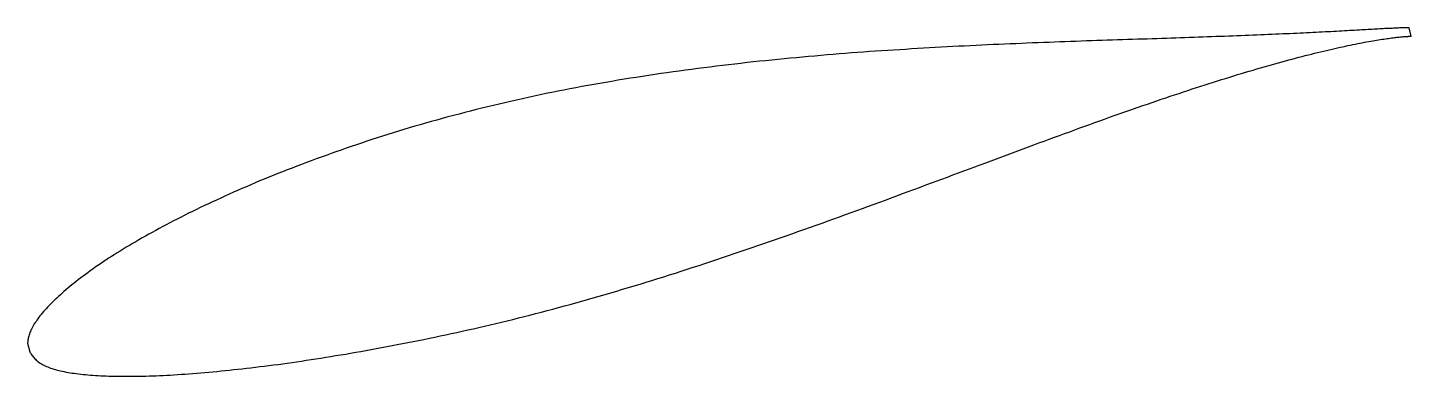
# Model space of a CAD drawing. Header units: metres. Extents: x -42 to 84, y -12 to 20.
import ezdxf

# ---------------------------------------------------------------- set-up
doc = ezdxf.new("R2010")
doc.units = ezdxf.units.M

msp = doc.modelspace()

# ---------------------------------------------------------------- linework, layer by layer
msp.add_lwpolyline([(83.94, 19.75), (83.94, 19.75), (83.93, 19.75), (83.92, 19.75), (83.9, 19.75), (83.88, 19.75), (83.85, 19.75), (83.82, 19.75), (83.78, 19.75), (83.74, 19.75), (83.69, 19.75), (83.64, 19.75), (83.58, 19.75), (83.52, 19.75), (83.45, 19.74), (83.38, 19.74), (83.3, 19.74), (83.22, 19.73), (83.13, 19.73), (83.04, 19.73), (82.94, 19.72), (82.84, 19.72), (82.73, 19.71), (82.62, 19.71), (82.51, 19.7), (82.39, 19.69), (82.26, 19.69), (82.13, 19.68), (82, 19.67), (81.86, 19.66), (81.71, 19.66), (81.56, 19.65), (81.41, 19.64), (81.25, 19.63), (81.08, 19.62), (80.91, 19.61), (80.74, 19.6), (80.56, 19.59), (80.38, 19.58), (80.19, 19.57), (80, 19.56), (79.8, 19.55), (79.6, 19.54), (79.4, 19.52), (79.18, 19.51), (78.97, 19.5), (78.75, 19.49), (78.52, 19.48), (78.29, 19.46), (78.06, 19.45), (77.82, 19.44), (77.58, 19.42), (77.33, 19.41), (77.08, 19.4), (76.82, 19.38), (76.56, 19.37), (76.3, 19.36), (76.03, 19.34), (75.75, 19.33), (75.48, 19.32), (75.19, 19.3), (74.91, 19.29), (74.61, 19.27), (74.32, 19.26), (74.02, 19.25), (73.71, 19.23), (73.41, 19.22), (73.09, 19.2), (72.78, 19.19), (72.45, 19.18), (72.13, 19.16), (71.8, 19.15), (71.47, 19.13), (71.13, 19.12), (70.79, 19.11), (70.44, 19.09), (70.09, 19.08), (69.74, 19.06), (69.38, 19.05), (69.02, 19.03), (68.65, 19.02), (68.28, 19.01), (67.91, 18.99), (67.53, 18.98), (67.15, 18.96), (66.77, 18.95), (66.38, 18.94), (65.99, 18.92), (65.59, 18.91), (65.2, 18.89), (64.79, 18.88), (64.39, 18.86), (63.98, 18.85), (63.56, 18.84), (63.15, 18.82), (62.73, 18.81), (62.3, 18.79), (61.88, 18.78), (61.45, 18.76), (61.01, 18.75), (60.58, 18.74), (60.14, 18.72), (59.69, 18.71), (59.25, 18.69), (58.8, 18.68), (58.35, 18.66), (57.89, 18.65), (57.43, 18.63), (56.97, 18.62), (56.51, 18.6), (56.04, 18.58), (55.57, 18.57), (55.1, 18.55), (54.62, 18.54), (54.14, 18.52), (53.66, 18.5), (53.18, 18.49), (52.69, 18.47), (52.2, 18.45), (51.71, 18.43), (51.22, 18.41), (50.72, 18.39), (50.22, 18.38), (49.72, 18.36), (49.22, 18.34), (48.72, 18.31), (48.21, 18.29), (47.7, 18.27), (47.19, 18.25), (46.67, 18.23), (46.16, 18.21), (45.64, 18.18), (45.12, 18.16), (44.6, 18.13), (44.07, 18.11), (43.55, 18.08), (43.02, 18.06), (42.49, 18.03), (41.96, 18), (41.43, 17.97), (40.89, 17.94), (40.36, 17.91), (39.82, 17.88), (39.28, 17.85), (38.74, 17.82), (38.2, 17.78), (37.66, 17.75), (37.11, 17.72), (36.57, 17.68), (36.02, 17.64), (35.47, 17.61), (34.93, 17.57), (34.38, 17.53), (33.83, 17.49), (33.27, 17.45), (32.72, 17.4), (32.17, 17.36), (31.61, 17.31), (31.06, 17.27), (30.5, 17.22), (29.95, 17.17), (29.39, 17.12), (28.83, 17.07), (28.28, 17.02), (27.72, 16.97), (27.16, 16.92), (26.6, 16.86), (26.04, 16.8), (25.48, 16.75), (24.92, 16.69), (24.36, 16.63), (23.8, 16.57), (23.24, 16.5), (22.68, 16.44), (22.12, 16.38), (21.56, 16.31), (21, 16.24), (20.44, 16.17), (19.88, 16.1), (19.32, 16.03), (18.76, 15.96), (18.2, 15.88), (17.64, 15.81), (17.08, 15.73), (16.52, 15.65), (15.97, 15.57), (15.41, 15.49), (14.85, 15.41), (14.3, 15.32), (13.74, 15.23), (13.19, 15.15), (12.64, 15.06), (12.08, 14.97), (11.53, 14.87), (10.98, 14.78), (10.43, 14.68), (9.88, 14.59), (9.34, 14.49), (8.79, 14.39), (8.24, 14.28), (7.7, 14.18), (7.16, 14.07), (6.62, 13.97), (6.07, 13.86), (5.54, 13.75), (5, 13.64), (4.46, 13.52), (3.93, 13.41), (3.4, 13.29), (2.86, 13.17), (2.33, 13.05), (1.81, 12.93), (1.28, 12.81), (0.76, 12.68), (0.23, 12.56), (-0.29, 12.43), (-0.81, 12.3), (-1.32, 12.17), (-1.84, 12.03), (-2.35, 11.9), (-2.86, 11.77), (-3.37, 11.63), (-3.88, 11.49), (-4.38, 11.35), (-4.89, 11.21), (-5.39, 11.07), (-5.89, 10.92), (-6.38, 10.78), (-6.87, 10.63), (-7.37, 10.48), (-7.85, 10.33), (-8.34, 10.18), (-8.83, 10.03), (-9.31, 9.88), (-9.79, 9.73), (-10.26, 9.57), (-10.74, 9.42), (-11.21, 9.26), (-11.68, 9.1), (-12.14, 8.94), (-12.61, 8.78), (-13.07, 8.62), (-13.53, 8.46), (-13.98, 8.3), (-14.43, 8.14), (-14.88, 7.98), (-15.33, 7.81), (-15.78, 7.65), (-16.22, 7.48), (-16.65, 7.32), (-17.09, 7.15), (-17.52, 6.99), (-17.95, 6.82), (-18.38, 6.65), (-18.8, 6.48), (-19.22, 6.31), (-19.64, 6.15), (-20.05, 5.98), (-20.46, 5.81), (-20.87, 5.63), (-21.27, 5.46), (-21.67, 5.29), (-22.07, 5.12), (-22.46, 4.95), (-22.85, 4.78), (-23.24, 4.6), (-23.62, 4.43), (-24, 4.26), (-24.38, 4.08), (-24.75, 3.91), (-25.12, 3.74), (-25.48, 3.57), (-25.85, 3.39), (-26.2, 3.22), (-26.56, 3.04), (-26.91, 2.87), (-27.26, 2.7), (-27.6, 2.52), (-27.94, 2.35), (-28.28, 2.18), (-28.61, 2), (-28.94, 1.83), (-29.26, 1.66), (-29.58, 1.49), (-29.9, 1.32), (-30.21, 1.14), (-30.52, 0.97), (-30.83, 0.8), (-31.13, 0.63), (-31.43, 0.46), (-31.72, 0.29), (-32.01, 0.12), (-32.29, -0.05), (-32.58, -0.22), (-32.85, -0.39), (-33.13, -0.56), (-33.39, -0.72), (-33.66, -0.89), (-33.92, -1.06), (-34.18, -1.22), (-34.43, -1.39), (-34.68, -1.55), (-34.92, -1.72), (-35.16, -1.88), (-35.39, -2.04), (-35.62, -2.2), (-35.85, -2.36), (-36.07, -2.53), (-36.29, -2.69), (-36.5, -2.85), (-36.71, -3), (-36.92, -3.16), (-37.12, -3.32), (-37.31, -3.48), (-37.51, -3.63), (-37.69, -3.78), (-37.88, -3.94), (-38.05, -4.09), (-38.23, -4.24), (-38.4, -4.39), (-38.56, -4.54), (-38.72, -4.68), (-38.88, -4.83), (-39.03, -4.97), (-39.18, -5.12), (-39.32, -5.26), (-39.46, -5.4), (-39.6, -5.53), (-39.73, -5.67), (-39.85, -5.81), (-39.97, -5.94), (-40.09, -6.07), (-40.2, -6.2), (-40.31, -6.33), (-40.41, -6.46), (-40.51, -6.58), (-40.6, -6.71), (-40.69, -6.83), (-40.77, -6.95), (-40.85, -7.07), (-40.93, -7.19), (-41, -7.31), (-41.06, -7.43), (-41.13, -7.54), (-41.18, -7.65), (-41.23, -7.76), (-41.28, -7.87), (-41.32, -7.98), (-41.36, -8.08), (-41.4, -8.19), (-41.43, -8.29), (-41.45, -8.38), (-41.47, -8.48), (-41.49, -8.56), (-41.5, -8.65), (-41.51, -8.72), (-41.52, -8.79), (-41.52, -8.85), (-41.53, -8.9), (-41.53, -8.93), (-41.34, -9.73), (-41.34, -9.73), (-41.33, -9.75), (-41.31, -9.78), (-41.28, -9.82), (-41.25, -9.88), (-41.2, -9.95), (-41.15, -10.02), (-41.1, -10.09), (-41.04, -10.17), (-40.97, -10.25), (-40.9, -10.32), (-40.83, -10.4), (-40.75, -10.47), (-40.66, -10.55), (-40.57, -10.62), (-40.48, -10.68), (-40.38, -10.75), (-40.28, -10.81), (-40.17, -10.88), (-40.06, -10.93), (-39.94, -10.99), (-39.82, -11.05), (-39.7, -11.1), (-39.57, -11.15), (-39.44, -11.2), (-39.3, -11.25), (-39.15, -11.29), (-39.01, -11.34), (-38.86, -11.38), (-38.7, -11.42), (-38.54, -11.45), (-38.38, -11.49), (-38.21, -11.52), (-38.03, -11.56), (-37.85, -11.59), (-37.67, -11.62), (-37.48, -11.65), (-37.29, -11.67), (-37.1, -11.7), (-36.9, -11.72), (-36.69, -11.75), (-36.48, -11.77), (-36.27, -11.79), (-36.05, -11.81), (-35.83, -11.83), (-35.6, -11.85), (-35.37, -11.86), (-35.13, -11.88), (-34.89, -11.89), (-34.65, -11.9), (-34.4, -11.92), (-34.15, -11.93), (-33.89, -11.93), (-33.63, -11.94), (-33.36, -11.95), (-33.1, -11.95), (-32.82, -11.95), (-32.54, -11.95), (-32.26, -11.95), (-31.98, -11.95), (-31.69, -11.95), (-31.39, -11.94), (-31.1, -11.93), (-30.8, -11.93), (-30.49, -11.92), (-30.18, -11.9), (-29.87, -11.89), (-29.55, -11.88), (-29.23, -11.86), (-28.9, -11.85), (-28.58, -11.83), (-28.24, -11.81), (-27.91, -11.79), (-27.57, -11.76), (-27.22, -11.74), (-26.88, -11.72), (-26.53, -11.69), (-26.17, -11.66), (-25.81, -11.63), (-25.45, -11.6), (-25.09, -11.57), (-24.72, -11.53), (-24.35, -11.5), (-23.97, -11.46), (-23.59, -11.42), (-23.21, -11.38), (-22.83, -11.34), (-22.44, -11.3), (-22.05, -11.26), (-21.65, -11.21), (-21.25, -11.17), (-20.85, -11.12), (-20.44, -11.07), (-20.04, -11.02), (-19.63, -10.96), (-19.21, -10.91), (-18.79, -10.86), (-18.37, -10.8), (-17.95, -10.74), (-17.52, -10.68), (-17.1, -10.62), (-16.66, -10.56), (-16.23, -10.49), (-15.79, -10.43), (-15.35, -10.36), (-14.91, -10.29), (-14.46, -10.22), (-14.01, -10.15), (-13.56, -10.07), (-13.11, -10), (-12.65, -9.92), (-12.2, -9.84), (-11.74, -9.76), (-11.27, -9.68), (-10.81, -9.6), (-10.34, -9.52), (-9.87, -9.43), (-9.4, -9.34), (-8.92, -9.25), (-8.44, -9.16), (-7.96, -9.07), (-7.48, -8.98), (-7, -8.88), (-6.51, -8.79), (-6.03, -8.69), (-5.54, -8.59), (-5.05, -8.49), (-4.55, -8.39), (-4.06, -8.28), (-3.56, -8.17), (-3.06, -8.07), (-2.56, -7.96), (-2.06, -7.85), (-1.56, -7.73), (-1.05, -7.62), (-0.55, -7.5), (-0.04, -7.39), (0.47, -7.27), (0.98, -7.14), (1.5, -7.02), (2.01, -6.9), (2.52, -6.77), (3.04, -6.64), (3.56, -6.51), (4.08, -6.38), (4.6, -6.25), (5.12, -6.11), (5.64, -5.97), (6.16, -5.83), (6.68, -5.69), (7.21, -5.55), (7.73, -5.41), (8.26, -5.26), (8.79, -5.12), (9.31, -4.97), (9.84, -4.82), (10.37, -4.66), (10.9, -4.51), (11.43, -4.36), (11.96, -4.2), (12.49, -4.04), (13.03, -3.88), (13.56, -3.72), (14.09, -3.56), (14.63, -3.39), (15.16, -3.23), (15.69, -3.06), (16.23, -2.89), (16.76, -2.73), (17.3, -2.56), (17.83, -2.38), (18.37, -2.21), (18.9, -2.04), (19.44, -1.86), (19.97, -1.69), (20.51, -1.51), (21.04, -1.33), (21.58, -1.15), (22.11, -0.97), (22.64, -0.79), (23.18, -0.61), (23.71, -0.43), (24.25, -0.25), (24.78, -0.06), (25.31, 0.12), (25.85, 0.3), (26.38, 0.49), (26.91, 0.68), (27.44, 0.86), (27.97, 1.05), (28.51, 1.24), (29.04, 1.43), (29.56, 1.61), (30.09, 1.8), (30.62, 1.99), (31.15, 2.18), (31.68, 2.37), (32.2, 2.56), (32.73, 2.75), (33.25, 2.94), (33.77, 3.13), (34.29, 3.32), (34.82, 3.51), (35.34, 3.7), (35.86, 3.89), (36.37, 4.08), (36.89, 4.28), (37.41, 4.47), (37.92, 4.66), (38.43, 4.85), (38.95, 5.04), (39.46, 5.23), (39.97, 5.42), (40.47, 5.61), (40.98, 5.79), (41.49, 5.98), (41.99, 6.17), (42.49, 6.36), (42.99, 6.54), (43.49, 6.73), (43.99, 6.92), (44.49, 7.1), (44.98, 7.29), (45.47, 7.47), (45.97, 7.65), (46.45, 7.84), (46.94, 8.02), (47.43, 8.2), (47.91, 8.38), (48.39, 8.56), (48.87, 8.74), (49.35, 8.91), (49.83, 9.09), (50.3, 9.27), (50.77, 9.44), (51.24, 9.61), (51.71, 9.78), (52.18, 9.96), (52.64, 10.13), (53.1, 10.29), (53.56, 10.46), (54.02, 10.63), (54.47, 10.79), (54.93, 10.96), (55.38, 11.12), (55.82, 11.28), (56.27, 11.44), (56.71, 11.6), (57.15, 11.75), (57.59, 11.91), (58.02, 12.06), (58.46, 12.21), (58.89, 12.36), (59.31, 12.51), (59.74, 12.66), (60.16, 12.81), (60.58, 12.95), (61, 13.09), (61.41, 13.24), (61.82, 13.37), (62.23, 13.51), (62.63, 13.65), (63.04, 13.78), (63.44, 13.92), (63.83, 14.05), (64.23, 14.18), (64.62, 14.3), (65, 14.43), (65.39, 14.55), (65.77, 14.67), (66.15, 14.79), (66.52, 14.91), (66.89, 15.03), (67.26, 15.14), (67.63, 15.26), (67.99, 15.37), (68.35, 15.48), (68.7, 15.59), (69.05, 15.69), (69.4, 15.8), (69.75, 15.9), (70.09, 16), (70.43, 16.1), (70.76, 16.19), (71.09, 16.29), (71.42, 16.38), (71.74, 16.47), (72.06, 16.56), (72.38, 16.65), (72.69, 16.73), (73, 16.82), (73.31, 16.9), (73.61, 16.98), (73.91, 17.06), (74.2, 17.14), (74.49, 17.21), (74.78, 17.28), (75.06, 17.35), (75.34, 17.42), (75.61, 17.49), (75.88, 17.56), (76.15, 17.62), (76.41, 17.68), (76.67, 17.74), (76.93, 17.8), (77.18, 17.86), (77.42, 17.91), (77.67, 17.97), (77.91, 18.02), (78.14, 18.07), (78.37, 18.12), (78.6, 18.17), (78.82, 18.21), (79.03, 18.26), (79.25, 18.3), (79.46, 18.34), (79.66, 18.38), (79.86, 18.42), (80.06, 18.45), (80.25, 18.49), (80.44, 18.52), (80.62, 18.55), (80.8, 18.58), (80.97, 18.61), (81.14, 18.64), (81.3, 18.67), (81.46, 18.69), (81.62, 18.72), (81.77, 18.74), (81.92, 18.76), (82.06, 18.78), (82.2, 18.8), (82.33, 18.82), (82.46, 18.83), (82.58, 18.85), (82.7, 18.86), (82.82, 18.88), (82.93, 18.89), (83.03, 18.9), (83.13, 18.91), (83.23, 18.92), (83.32, 18.93), (83.4, 18.94), (83.48, 18.94), (83.56, 18.95), (83.63, 18.95), (83.7, 18.96), (83.76, 18.96), (83.82, 18.96), (83.87, 18.97), (83.92, 18.97), (83.96, 18.97), (84, 18.97), (84.03, 18.97), (84.06, 18.97), (84.08, 18.97), (84.1, 18.97), (84.11, 18.97), (84.12, 18.97), (84.12, 18.97)], close=True)

doc.saveas('drawing.dxf')
